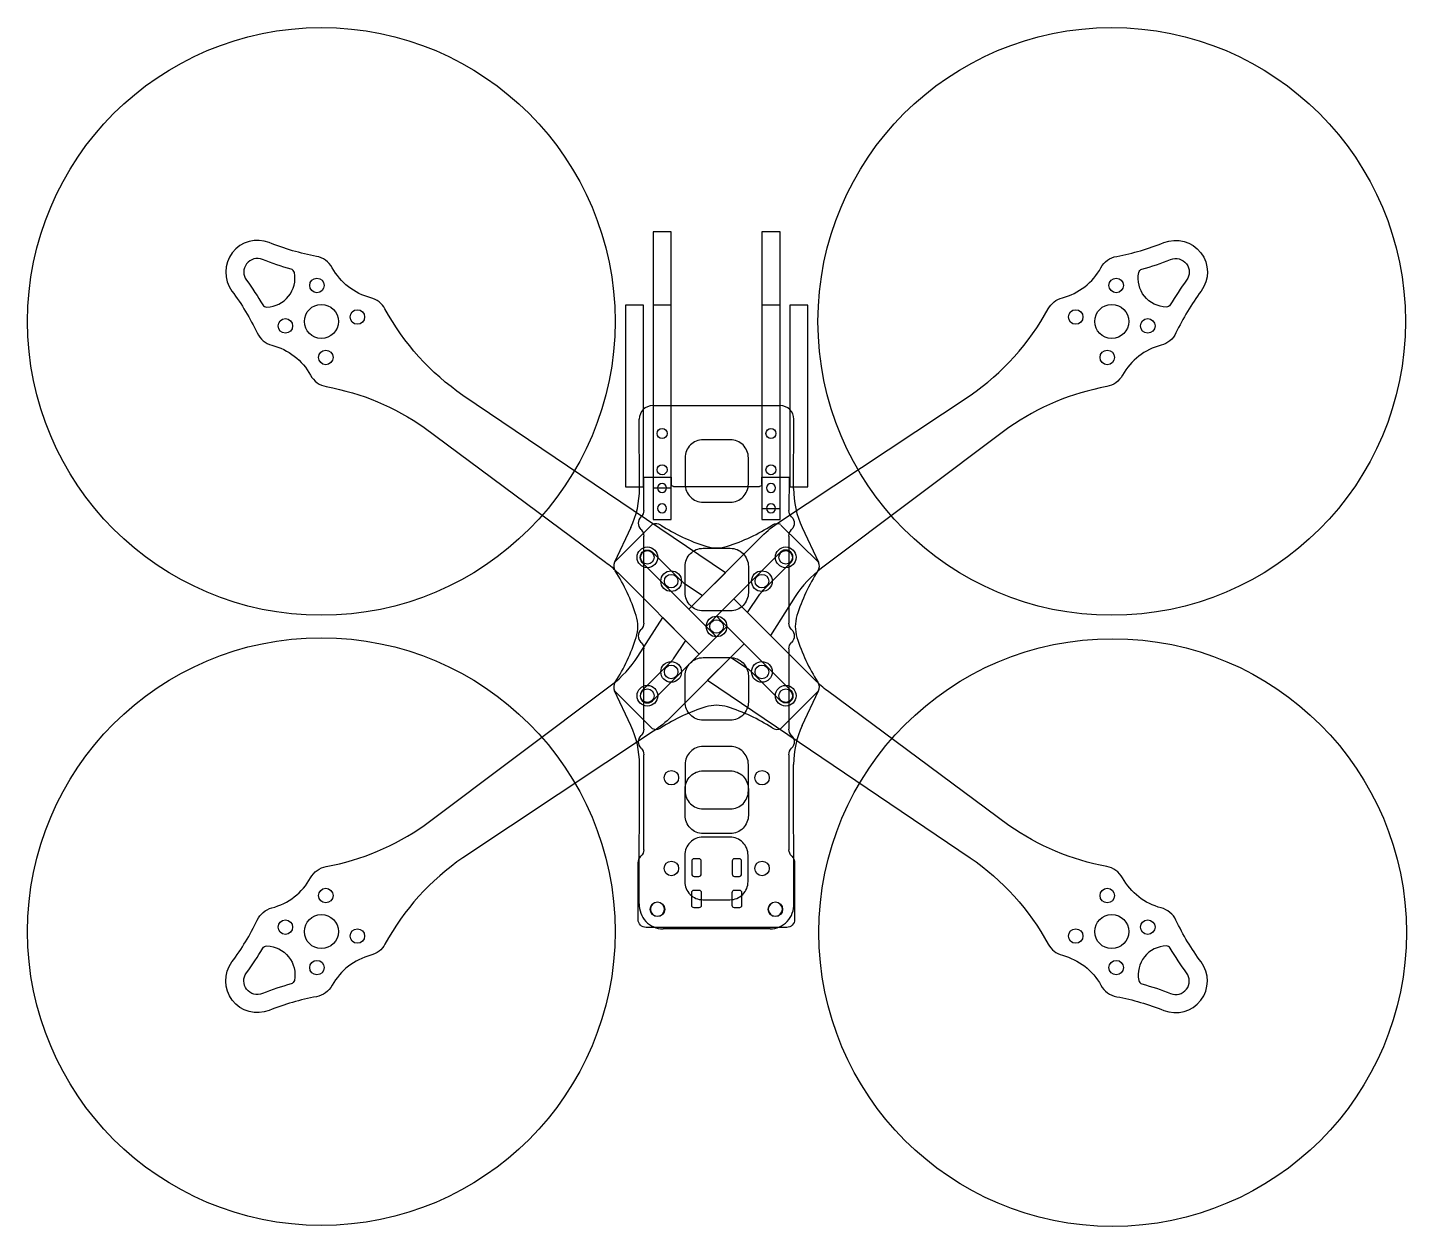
# Model space of a CAD drawing. Header units: millimetres. Extents: x -118 to 186, y -61 to 203.
import ezdxf

# ---------------------------------------------------------------- set-up
doc = ezdxf.new("R2010")
doc.units = ezdxf.units.MM
doc.header["$MEASUREMENT"] = 0
for name, color, linetype in [('5 Inch Asym Arms', 50, 'Continuous'), ('5 Inch Asym Props', 40, 'Continuous'), ('Alum Parts', 30, 'Continuous'), ('Lock Plate', 3, 'Continuous'), ('Main Plate v2', 5, 'Continuous'), ('Top Plate', 40, 'Continuous')]:
    doc.layers.add(name, color=color, linetype=linetype)

msp = doc.modelspace()

# ---------------------------------------------------------------- linework, layer by layer
at = {"layer": '5 Inch Asym Arms'}
for points in [[(29.75, 64.84), (33.57, 68.66), (17.2, 85.03, -1.008417), (19.47, 87.29), (25.54, 81.22, 0.047894), (26.42, 80.49), (30.5, 77.74), (35.54, 82.78), (-22.35, 121.87, -0.118233), (-39.53, 140.93, 0.2072), (-42.66, 143.37, -0.205822), (-51.17, 150, 0.224318), (-54.64, 152.5, -0.049379), (-65.04, 155.53, 0.757407), (-73.26, 144.85, -0.049088), (-67.71, 135.62, 0.221398), (-64.45, 132.93, -0.205822), (-55.94, 126.31, 0.225017), (-52.46, 123.8, -0.107638), (-30.87, 114.77), (9.09, 85.12, -0.03679), (11.87, 82.72), (29.75, 64.84)], [(37.4, 77), (33.58, 73.18), (49.95, 56.81, -1.008417), (47.68, 54.55), (41.61, 60.62, 0.047894), (40.73, 61.35), (36.65, 64.1), (31.61, 59.06), (89.5, 19.96, -0.118233), (106.68, 0.91, 0.2072), (109.81, -1.54, -0.205822), (118.32, -8.16, 0.224318), (121.79, -10.67, -0.049379), (132.19, -13.69, 0.757407), (140.41, -3.02, -0.049088), (134.86, 6.21, 0.221398), (131.6, 8.9, -0.205822), (123.09, 15.53, 0.225017), (119.61, 18.03, -0.107638), (98.02, 27.07), (58.06, 56.71, -0.03679), (55.28, 59.11), (37.4, 77)]]:
    msp.add_lwpolyline(points, format="xyb", dxfattribs=at)
for points in [[(47.44, 93.98), (89.5, 121.87, 0.118233), (106.68, 140.93, -0.2072), (109.81, 143.37, 0.205822), (118.32, 150, -0.224318), (121.79, 152.5, 0.049379), (132.19, 155.53, -0.757407), (140.41, 144.85, 0.049088), (134.86, 135.62, -0.221398), (131.6, 132.93, 0.205822), (123.09, 126.31, -0.225017), (119.61, 123.8, 0.107638), (98.02, 114.77), (56.72, 83.78, 0.089769), (50.91, 77.51), (45.44, 68.96), (40.39, 74), (43.15, 78.07, -0.047894), (43.87, 78.95), (49.95, 85.03, 1.008417), (47.68, 87.29), (31.31, 70.92), (27.49, 74.74), (43.58, 90.82, -0.049999)], [(-66.53, 151.82, 0.757407), (-70.06, 147.24, -0.027604), (-66.46, 141.81, 0.27318), (-65.57, 141.32, 0.465685), (-59.51, 148.92, 0.283125), (-60.22, 149.69, -0.028238)], [(133.68, 151.82, -0.757407), (137.21, 147.24, 0.027604), (133.61, 141.81, -0.27318), (132.72, 141.32, -0.465685), (126.66, 148.92, -0.283125), (127.37, 149.69, 0.028238)], [(19.71, 47.86), (-22.35, 19.96, 0.118233), (-39.53, 0.91, -0.2072), (-42.66, -1.54, 0.205822), (-51.17, -8.16, -0.224318), (-54.64, -10.67, 0.049379), (-65.04, -13.69, -0.757407), (-73.26, -3.02, 0.049088), (-67.71, 6.21, -0.221398), (-64.45, 8.9, 0.205822), (-55.94, 15.53, -0.225017), (-52.46, 18.03, 0.107638), (-30.87, 27.07), (10.43, 58.06, 0.089769), (16.24, 64.32), (21.71, 72.88), (26.76, 67.84), (24, 63.76, -0.047894), (23.27, 62.88), (17.2, 56.81, 1.008417), (19.47, 54.55), (35.84, 70.92), (39.66, 67.1), (23.57, 51.01, -0.049999)], [(-66.53, -9.98, -0.757407), (-70.06, -5.41, 0.027604), (-66.46, 0.02, -0.27318), (-65.57, 0.52, -0.465685), (-59.51, -7.09, -0.283125), (-60.22, -7.85, 0.028238)], [(133.68, -9.98, 0.757407), (137.21, -5.41, -0.027604), (133.61, 0.02, 0.27318), (132.72, 0.52, 0.465685), (126.66, -7.09, 0.283125), (127.37, -7.85, -0.028238)]]:
    msp.add_lwpolyline(points, format="xyb", close=True, dxfattribs=at)
for centre, radius in [((-54.53, 146.1), 1.6), ((121.68, 146.1), 1.6), ((-53.55, 138.16), 3.75), ((-45.61, 139.14), 1.6), ((112.76, 139.14), 1.6), ((120.7, 138.16), 3.75), ((-61.49, 137.18), 1.6), ((128.64, 137.18), 1.6), ((-52.57, 130.22), 1.6), ((119.72, 130.22), 1.6), ((-52.57, 11.62), 1.6), ((119.72, 11.62), 1.6), ((-61.49, 4.66), 1.6), ((-53.55, 3.68), 3.75), ((120.7, 3.68), 3.75), ((128.64, 4.66), 1.6), ((-45.61, 2.7), 1.6), ((112.76, 2.7), 1.6), ((-54.53, -4.26), 1.6), ((121.68, -4.26), 1.6)]:
    msp.add_circle(centre, radius, dxfattribs=at)
at = {"layer": '5 Inch Asym Props'}
for centre in [(-53.55, 138.16), (120.7, 138.16), (-53.55, 3.68), (120.9, 3.47)]:
    msp.add_circle(centre, 64.77, dxfattribs=at)
at = {"layer": 'Alum Parts'}
for points in [[(19.57, 101.46), (23.57, 101.46), (23.57, 157.88), (19.57, 157.88)], [(43.57, 96.96), (47.57, 96.96), (47.57, 157.88), (43.57, 157.88)], [(13.49, 101.72), (17.49, 101.72), (17.49, 141.72), (13.49, 141.72)], [(19.57, 94.48), (23.57, 94.48), (23.57, 141.72), (19.57, 141.72)], [(43.57, 94.48), (47.57, 94.48), (47.57, 141.72), (43.57, 141.72)], [(49.72, 101.72), (53.72, 101.72), (53.72, 141.72), (49.72, 141.72)]]:
    msp.add_lwpolyline(points, close=True, dxfattribs=at)
at = {"layer": 'Lock Plate'}
for p, q in [((11.1, 85.1), (19.39, 93.39)), ((47.76, 93.26), (56.05, 85.1)), ((11.1, 56.73), (19.39, 48.44)), ((56.05, 56.73), (47.76, 48.44))]:
    msp.add_line(p, q, dxfattribs=at)
for centre in [(18.32, 86.17), (48.82, 86.17), (23.57, 80.92), (43.57, 80.92), (33.57, 70.92), (23.57, 60.92), (43.57, 60.92), (18.32, 55.67), (48.82, 55.67)]:
    msp.add_circle(centre, 1.5, dxfattribs=at)
for centre, radius, start, end in [((20.24, 91.58), 2, 57.1688, 115.1321), ((43.33, 127.38), 40.6, 237.1688, 252.579), ((23.82, 127.38), 40.6, 287.421, 302.8312), ((46.91, 91.58), 2, 64.8679, 122.8312), ((33.57, 96.27), 8, 252.579, 287.421), ((12.91, 84.25), 2, 154.8679, 212.8312), ((-22.88, 61.16), 40.6, 17.421, 32.8312), ((90.03, 61.16), 40.6, 147.1688, 162.579), ((54.24, 84.25), 2, 327.1688, 25.1321), ((8.22, 70.92), 8, 342.579, 17.421), ((58.93, 70.92), 8, 162.579, 197.421), ((-22.88, 80.68), 40.6, 327.1688, 342.579), ((90.03, 80.68), 40.6, 197.421, 212.8312), ((12.91, 57.58), 2, 147.1688, 205.1321), ((54.24, 57.58), 2, 334.8679, 32.8312), ((43.33, 14.46), 40.6, 107.421, 122.8312), ((33.57, 45.56), 8, 72.579, 107.421), ((23.82, 14.46), 40.6, 57.1688, 72.579), ((20.24, 50.25), 2, 244.8679, 302.8312), ((46.91, 50.25), 2, 237.1688, 295.1321)]:
    msp.add_arc(centre, radius, start, end, dxfattribs=at)
at = {"layer": 'Main Plate v2'}
for p, q in [((19.55, 119.6), (47.6, 119.6)), ((16.58, 101.34), (16.55, 116.6)), ((50.57, 101.34), (50.6, 116.6)), ((14.68, 92.74), (11.1, 85.1)), ((52.47, 92.74), (56.05, 85.1)), ((14.68, 49.1), (11.1, 56.73)), ((52.47, 49.1), (56.05, 56.73)), ((16.55, 9.82), (16.58, 40.5)), ((50.6, 9.82), (50.57, 40.5)), ((45.37, 4.26), (21.78, 4.26))]:
    msp.add_line(p, q, dxfattribs=at)
for points in [[(30.63, 98.31), (36.59, 98.31, 0.414214), (40.59, 102.31), (40.59, 108.1, 0.414214), (36.59, 112.1), (30.63, 112.1, 0.414214), (26.63, 108.1), (26.63, 102.31, 0.414214)], [(30.63, 30.7), (36.59, 30.7, 0.414214), (40.59, 34.7), (40.59, 40.5, 0.414214), (36.59, 44.5), (30.63, 44.5, 0.414214), (26.63, 40.5), (26.63, 34.7, 0.414214)], [(30.56, 10.7), (36.52, 10.7, 0.414214), (40.52, 14.7), (40.52, 20.5, 0.414214), (36.52, 24.5), (30.56, 24.5, 0.414214), (26.56, 20.5), (26.56, 14.7, 0.414214)]]:
    msp.add_lwpolyline(points, format="xyb", close=True, dxfattribs=at)
for centre, radius in [((21.57, 113.46), 1.1), ((45.57, 113.46), 1.1), ((21.57, 105.46), 1.1), ((45.57, 105.46), 1.1), ((18.32, 86.17), 2.28), ((48.82, 86.17), 2.28), ((18.32, 86.17), 1.5), ((48.82, 86.17), 1.5), ((23.57, 80.92), 2.28), ((23.57, 80.92), 1.5), ((43.57, 80.92), 2.28), ((43.57, 80.92), 1.5), ((33.57, 70.92), 2.28), ((33.57, 70.92), 1.5), ((23.57, 60.92), 2.28), ((23.57, 60.92), 1.5), ((43.57, 60.92), 2.28), ((43.57, 60.92), 1.5), ((18.32, 55.67), 2.28), ((48.82, 55.67), 2.28), ((18.32, 55.67), 1.5), ((48.82, 55.67), 1.5), ((23.61, 37.6), 1.6), ((43.61, 37.6), 1.6), ((23.61, 17.6), 1.6), ((43.61, 17.6), 1.6), ((20.54, 8.61), 1.6), ((46.54, 8.61), 1.6)]:
    msp.add_circle(centre, radius, dxfattribs=at)
for centre, radius, start, end in [((19.55, 116.6), 3, 90, 180), ((47.6, 116.6), 3, 0, 90), ((-3.42, 101.23), 20, 334.8679, 0.2948), ((70.57, 101.23), 20, 179.7052, 205.1321), ((12.91, 84.25), 2, 154.8679, 212.8312), ((-22.88, 61.16), 40.6, 17.421, 32.8312), ((90.03, 61.16), 40.6, 147.1688, 162.579), ((54.24, 84.25), 2, 327.1688, 25.1321), ((8.22, 70.92), 8, 342.579, 17.421), ((58.93, 70.92), 8, 162.579, 197.421), ((-22.88, 80.68), 40.6, 327.1688, 342.579), ((90.03, 80.68), 40.6, 197.421, 212.8312), ((12.91, 57.58), 2, 147.1688, 205.1321), ((54.24, 57.58), 2, 334.8679, 32.8312), ((-3.42, 40.6), 20, 359.7052, 25.1321), ((70.57, 40.6), 20, 154.8679, 180.2948), ((21.89, 9.6), 5.35, 177.7412, 268.7692), ((45.26, 9.6), 5.35, 271.2308, 2.2588)]:
    msp.add_arc(centre, radius, start, end, dxfattribs=at)
at = {"layer": 'Top Plate', "extrusion": (0, 0, -1)}
for p, q in [((17.54, 96.52), (17.54, 103.81)), ((17.57, 103.81), (23.57, 103.81)), ((23.57, 103.81), (23.57, 102.31)), ((43.57, 102.31), (43.57, 103.81)), ((43.57, 103.81), (49.57, 103.81)), ((49.57, 103.81), (49.54, 96.52)), ((24.07, 101.81), (43.07, 101.81)), ((17.54, 71.67), (17.54, 90.86)), ((49.54, 90.86), (49.54, 71.67)), ((17.54, 48.32), (17.54, 66.01)), ((49.54, 66.01), (49.54, 48.32)), ((17.54, 21.73), (17.54, 42.67)), ((49.54, 42.67), (49.54, 21.73)), ((16.29, 6.36), (16.29, 18.82)), ((50.79, 18.82), (50.79, 6.36)), ((49.04, 4.61), (18.04, 4.61))]:
    msp.add_line(p, q, dxfattribs=at)
at = {"layer": 'Top Plate'}
for points in [[(30.63, 74.37, -0.414214), (26.63, 78.37), (26.63, 84.17, -0.414214), (30.63, 88.17), (36.59, 88.17, -0.414214), (40.59, 84.17), (40.59, 78.37, -0.414214), (36.59, 74.37)], [(36.59, 50.27), (30.63, 50.27, -0.414214), (26.63, 54.27), (26.63, 60.07, -0.414214), (30.63, 64.07), (36.59, 64.07, -0.414214), (40.59, 60.07), (40.59, 54.27, -0.414214)], [(36.59, 25.3), (30.63, 25.3, -0.414214), (26.63, 29.3), (26.63, 35.1, -0.414214), (30.63, 39.1), (36.59, 39.1, -0.414214), (40.59, 35.1), (40.59, 29.3, -0.414214)], [(29.69, 15.85, 0.414214), (30.19, 16.35), (30.19, 19.24, 0.414214), (29.69, 19.74), (28.61, 19.74, 0.414214), (28.11, 19.24), (28.11, 16.35, 0.414214), (28.61, 15.85)], [(39.11, 16.35), (39.11, 19.24, 0.414214), (38.61, 19.74), (37.53, 19.74, 0.414214), (37.03, 19.24), (37.03, 16.35, 0.414214), (37.53, 15.85), (38.61, 15.85, 0.414214)], [(30.19, 12.32), (30.19, 9.43, -0.414214), (29.69, 8.93), (28.61, 8.93, -0.414214), (28.11, 9.43), (28.11, 12.32, -0.414214), (28.61, 12.82), (29.69, 12.82, -0.414214)], [(39.11, 12.32), (39.11, 9.43, -0.414214), (38.61, 8.93), (37.53, 8.93, -0.414214), (37.03, 9.43), (37.03, 12.32, -0.414214), (37.53, 12.82), (38.61, 12.82, -0.414214)]]:
    msp.add_lwpolyline(points, format="xyb", close=True, dxfattribs=at)
at = {"layer": 'Top Plate', "extrusion": (0, 0, -1)}
for centre, radius in [((-21.57, 101.46), 1), ((-45.57, 101.46), 1), ((-21.57, 96.96), 1), ((-45.57, 96.96), 1), ((-20.54, 8.61), 1.55), ((-46.54, 8.61), 1.55)]:
    msp.add_circle(centre, radius, dxfattribs=at)
for centre, radius, start, end in [((-24.07, 102.31), 0.5, 270, 0), ((-43.07, 102.31), 0.5, 180, 270), ((-18.37, 93.69), 2, 315, 45), ((-15.54, 96.52), 2, 180, 225), ((-51.54, 96.52), 2, 315, 0), ((-48.71, 93.69), 2, 135, 225), ((-15.54, 90.86), 2, 135, 180), ((-51.54, 90.86), 2, 0, 45), ((-18.37, 68.84), 2, 315, 45), ((-15.54, 71.67), 2, 180, 225), ((-51.54, 71.67), 2, 315, 360), ((-48.71, 68.84), 2, 135, 225), ((-15.54, 66.01), 2, 135, 180), ((-51.54, 66.01), 2, 0, 45), ((-18.37, 45.5), 2, 315, 45), ((-15.54, 48.32), 2, 180, 225), ((-51.54, 48.32), 2, 315, 360), ((-48.71, 45.5), 2, 135, 225), ((-15.54, 42.67), 2, 135, 180), ((-51.54, 42.67), 2, 0, 45), ((-15.54, 21.73), 2, 180, 226.5675), ((-51.54, 21.73), 2, 313.4325, 0), ((-18.29, 18.82), 2, 360, 46.5675), ((-48.79, 18.82), 2, 133.4325, 180), ((-18.04, 6.36), 1.75, 270, 0), ((-49.04, 6.36), 1.75, 180, 270)]:
    msp.add_arc(centre, radius, start, end, dxfattribs=at)
at = {"layer": 'Top Plate'}
msp.add_arc((28.61, 16.35), 0.5, 180, 270, dxfattribs=at)

doc.saveas('drawing.dxf')
